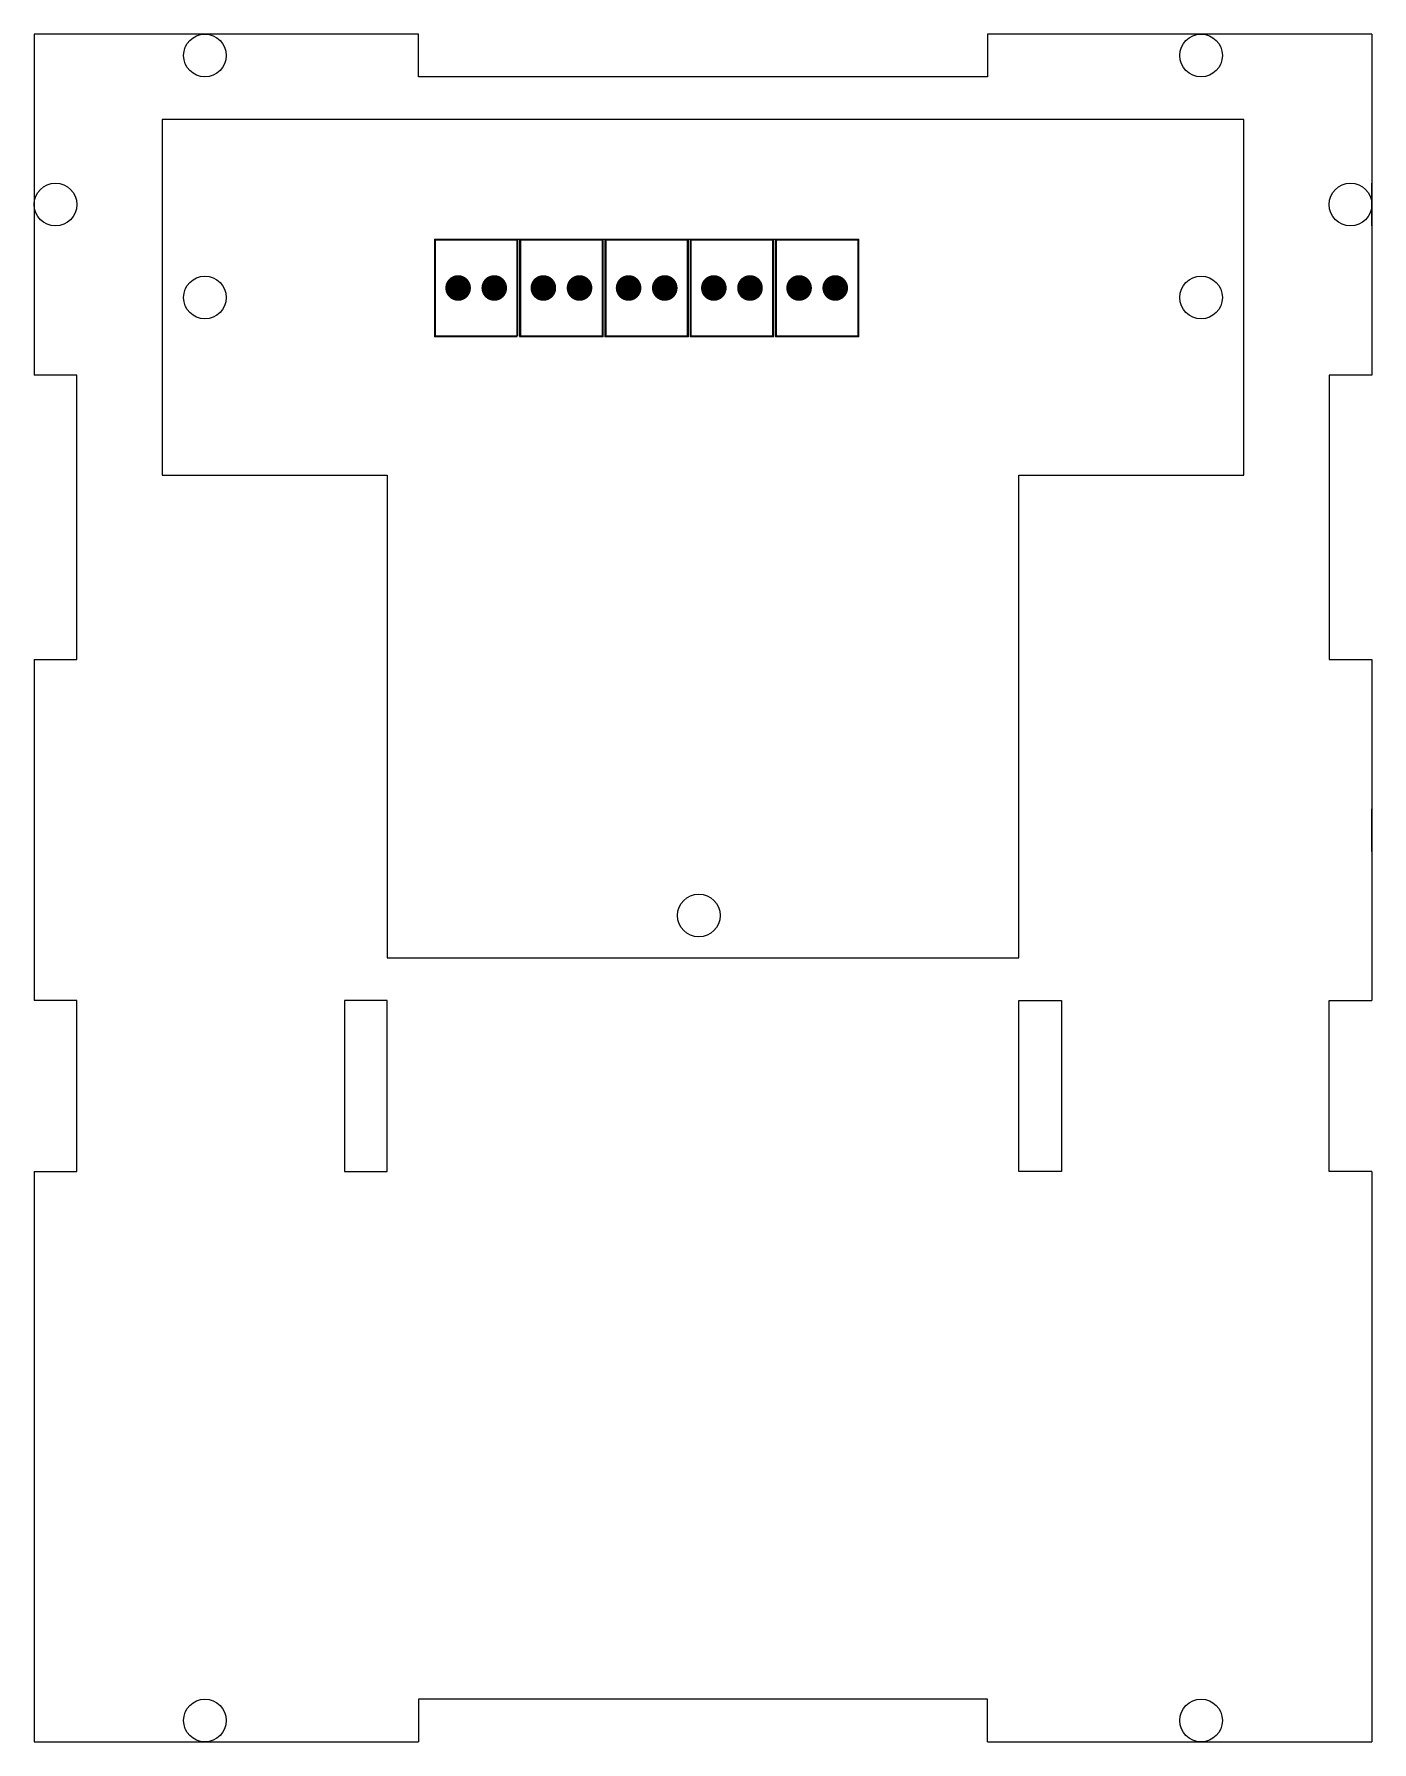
# Model space of a CAD drawing. Header units: millimetres. Extents: x -1479 to 8457, y 1606 to 10461.
# Drawn here: x 4145.7 to 4239.7, y 5129 to 5249 of the extents above; entities that cross this region are included whole.
import ezdxf

# ---------------------------------------------------------------- set-up
doc = ezdxf.new("R2010")
doc.units = ezdxf.units.MM
for name, color, linetype in [('17', 91, 'Continuous'), ('21', 253, 'Continuous'), ('23', 7, 'Continuous'), ('Layer 1', 7, 'Continuous')]:
    doc.layers.add(name, color=color, linetype=linetype)

# ---------------------------------------------------------------- blocks, each defined once
blk = doc.blocks.new('ROUNDP')
at = {"const_width": 0.5}
blk.add_lwpolyline([(0, -0.25, 1), (0, 0.25, 1), (0, -0.25)], format="xyb", dxfattribs=at)

msp = doc.modelspace()

# ---------------------------------------------------------------- linework, layer by layer
at = {"color": 1}
for p, q in [((4172.716, 5248.988), (4145.716, 5248.988)), ((4154.716, 5242.988), (4154.716, 5217.988)), ((4230.716, 5242.988), (4154.716, 5242.988)), ((4230.716, 5217.988), (4230.716, 5242.988)), ((4239.718, 5235.513), (4239.718, 5238.513)), ((4179.873, 5234.551), (4179.673, 5234.551)), ((4185.863, 5234.551), (4185.663, 5234.551)), ((4191.853, 5234.551), (4191.653, 5234.551)), ((4197.843, 5234.551), (4197.643, 5234.551)), ((4239.716, 5225.037), (4236.716, 5225.037)), ((4236.716, 5225.037), (4236.716, 5205.037)), ((4154.716, 5217.988), (4170.512, 5217.988)), ((4170.512, 5217.988), (4170.512, 5184.085)), ((4214.92, 5184.085), (4214.92, 5217.988)), ((4214.92, 5217.988), (4230.716, 5217.988)), ((4236.716, 5205.037), (4239.716, 5205.037)), ((4239.718, 5191.561), (4239.718, 5194.561)), ((4170.512, 5184.085), (4214.92, 5184.085)), ((4148.713, 5169.091), (4148.713, 5181.085)), ((4236.719, 5169.091), (4236.719, 5181.085)), ((4145.715, 5169.056), (4145.715, 5128.988)), ((4239.718, 5169.056), (4239.718, 5128.988))]:
    msp.add_line(p, q, dxfattribs=at)
for points in [[(4145.715, 5248.988), (4145.715, 5225.037)], [(4145.716, 5248.988), (4145.716, 5225.037)], [(4212.716, 5248.988), (4212.716, 5245.988), (4172.716, 5245.988), (4172.716, 5248.988)], [(4239.716, 5248.988), (4212.716, 5248.988)], [(4239.716, 5248.988), (4239.716, 5225.037)], [(4145.716, 5225.037), (4145.715, 5225.037)], [(4145.716, 5205.037), (4148.716, 5205.037), (4148.716, 5225.037), (4145.716, 5225.037)], [(4145.715, 5205.037), (4145.715, 5181.085)], [(4145.715, 5205.037), (4145.716, 5205.037)], [(4145.716, 5205.037), (4145.716, 5181.085)], [(4239.716, 5205.037), (4239.716, 5181.085)], [(4212.716, 5128.988), (4212.716, 5131.988), (4172.716, 5131.988), (4172.716, 5128.988)], [(4145.715, 5128.988), (4172.716, 5128.988)], [(4212.716, 5128.988), (4239.718, 5128.988)]]:
    msp.add_lwpolyline(points, dxfattribs=at)
for centre in [(4157.716, 5247.488), (4227.716, 5247.488), (4147.218, 5237.013), (4238.215, 5237.013), (4157.716, 5230.488), (4227.716, 5230.488), (4192.419, 5187.056), (4157.716, 5130.488), (4227.716, 5130.488)]:
    msp.add_circle(centre, 1.5, dxfattribs=at)
at = {"layer": '21', "const_width": 0.152}
for points in [[(4173.883, 5227.751), (4173.883, 5234.551)], [(4173.883, 5234.551), (4179.673, 5234.551)], [(4179.673, 5234.551), (4179.673, 5227.751)], [(4179.873, 5227.751), (4179.873, 5234.551)], [(4179.873, 5234.551), (4185.663, 5234.551)], [(4185.663, 5234.551), (4185.663, 5227.751)], [(4185.863, 5227.751), (4185.863, 5234.551)], [(4185.863, 5234.551), (4191.653, 5234.551)], [(4191.653, 5234.551), (4191.653, 5227.751)], [(4191.853, 5227.751), (4191.853, 5234.551)], [(4191.853, 5234.551), (4197.643, 5234.551)], [(4197.643, 5234.551), (4197.643, 5227.751)], [(4197.843, 5227.751), (4197.843, 5234.551)], [(4197.843, 5234.551), (4203.633, 5234.551)], [(4203.633, 5234.551), (4203.633, 5227.751)], [(4179.673, 5227.751), (4173.883, 5227.751)], [(4185.663, 5227.751), (4179.873, 5227.751)], [(4191.653, 5227.751), (4185.863, 5227.751)], [(4197.643, 5227.751), (4191.853, 5227.751)], [(4203.633, 5227.751), (4197.843, 5227.751)]]:
    msp.add_lwpolyline(points, dxfattribs=at)
at = {"layer": '21', "const_width": 0.0762}
for points in [[(4173.921, 5234.551, 1), (4173.845, 5234.551)], [(4173.883, 5234.589, 1), (4173.883, 5234.513)], [(4179.711, 5234.551, 1), (4179.635, 5234.551)], [(4179.673, 5234.513, 1), (4179.673, 5234.589)], [(4179.911, 5234.551, 1), (4179.835, 5234.551)], [(4179.873, 5234.589, 1), (4179.873, 5234.513)], [(4185.701, 5234.551, 1), (4185.625, 5234.551)], [(4185.663, 5234.513, 1), (4185.663, 5234.589)], [(4185.901, 5234.551, 1), (4185.825, 5234.551)], [(4185.863, 5234.589, 1), (4185.863, 5234.513)], [(4191.691, 5234.551, 1), (4191.615, 5234.551)], [(4191.653, 5234.513, 1), (4191.653, 5234.589)], [(4191.891, 5234.551, 1), (4191.815, 5234.551)], [(4191.853, 5234.589, 1), (4191.853, 5234.513)], [(4197.681, 5234.551, 1), (4197.605, 5234.551)], [(4197.643, 5234.513, 1), (4197.643, 5234.589)], [(4197.881, 5234.551, 1), (4197.805, 5234.551)], [(4197.843, 5234.589, 1), (4197.843, 5234.513)], [(4203.671, 5234.551, 1), (4203.595, 5234.551)], [(4203.633, 5234.513, 1), (4203.633, 5234.589)], [(4173.883, 5227.789, 1), (4173.883, 5227.713)], [(4173.845, 5227.751, 1), (4173.921, 5227.751)], [(4179.873, 5227.789, 1), (4179.873, 5227.713)], [(4179.835, 5227.751, 1), (4179.911, 5227.751)], [(4185.625, 5227.751, 1), (4185.701, 5227.751)], [(4185.663, 5227.713, 1), (4185.663, 5227.789)], [(4185.863, 5227.789, 1), (4185.863, 5227.713)], [(4185.825, 5227.751, 1), (4185.901, 5227.751)], [(4191.615, 5227.751, 1), (4191.691, 5227.751)], [(4191.653, 5227.713, 1), (4191.653, 5227.789)], [(4191.853, 5227.789, 1), (4191.853, 5227.713)], [(4191.815, 5227.751, 1), (4191.891, 5227.751)], [(4197.605, 5227.751, 1), (4197.681, 5227.751)], [(4197.643, 5227.713, 1), (4197.643, 5227.789)], [(4197.843, 5227.789, 1), (4197.843, 5227.713)], [(4197.805, 5227.751, 1), (4197.881, 5227.751)], [(4203.595, 5227.751, 1), (4203.671, 5227.751)], [(4203.633, 5227.713, 1), (4203.633, 5227.789)]]:
    msp.add_lwpolyline(points, format="xyb", dxfattribs=at)
at = {"layer": '23'}
for p in [(4184.038, 5231.151), (4187.488, 5231.151), (4196.018, 5231.151), (4199.468, 5231.151)]:
    msp.add_point(p, dxfattribs=at)
at = {"layer": 'Layer 1', "color": 1, "lineweight": 0}
for points in [[(4148.713, 5169.056), (4148.713, 5181.085), (4145.715, 5181.085)], [(4170.512, 5169.056), (4170.512, 5181.085), (4167.513, 5181.085), (4167.513, 5169.056), (4170.512, 5169.056)], [(4214.92, 5169.056), (4214.92, 5181.085), (4217.919, 5181.085), (4217.919, 5169.056), (4214.92, 5169.056)], [(4236.719, 5169.056), (4236.719, 5181.085), (4239.718, 5181.085)], [(4145.715, 5169.056), (4148.713, 5169.056)], [(4239.718, 5169.056), (4236.719, 5169.056)]]:
    msp.add_lwpolyline(points, dxfattribs=at)

# ---------------------------------------------------------------- block references
at = {"layer": '17', "xscale": 1.8, "yscale": 1.8}
for p in [(4175.508, 5231.151), (4175.508, 5231.151), (4178.048, 5231.151), (4178.048, 5231.151), (4187.488, 5231.151), (4187.488, 5231.151), (4190.028, 5231.151), (4190.028, 5231.151), (4199.468, 5231.151), (4199.468, 5231.151), (4202.008, 5231.151), (4202.008, 5231.151)]:
    msp.add_blockref('ROUNDP', p, dxfattribs=at)
at = {"layer": '17', "xscale": 1.8, "yscale": 1.8, "rotation": 180}
for p in [(4181.498, 5231.151), (4181.498, 5231.151), (4184.038, 5231.151), (4184.038, 5231.151), (4193.478, 5231.151), (4193.478, 5231.151), (4196.018, 5231.151), (4196.018, 5231.151)]:
    msp.add_blockref('ROUNDP', p, dxfattribs=at)

doc.saveas('drawing.dxf')
